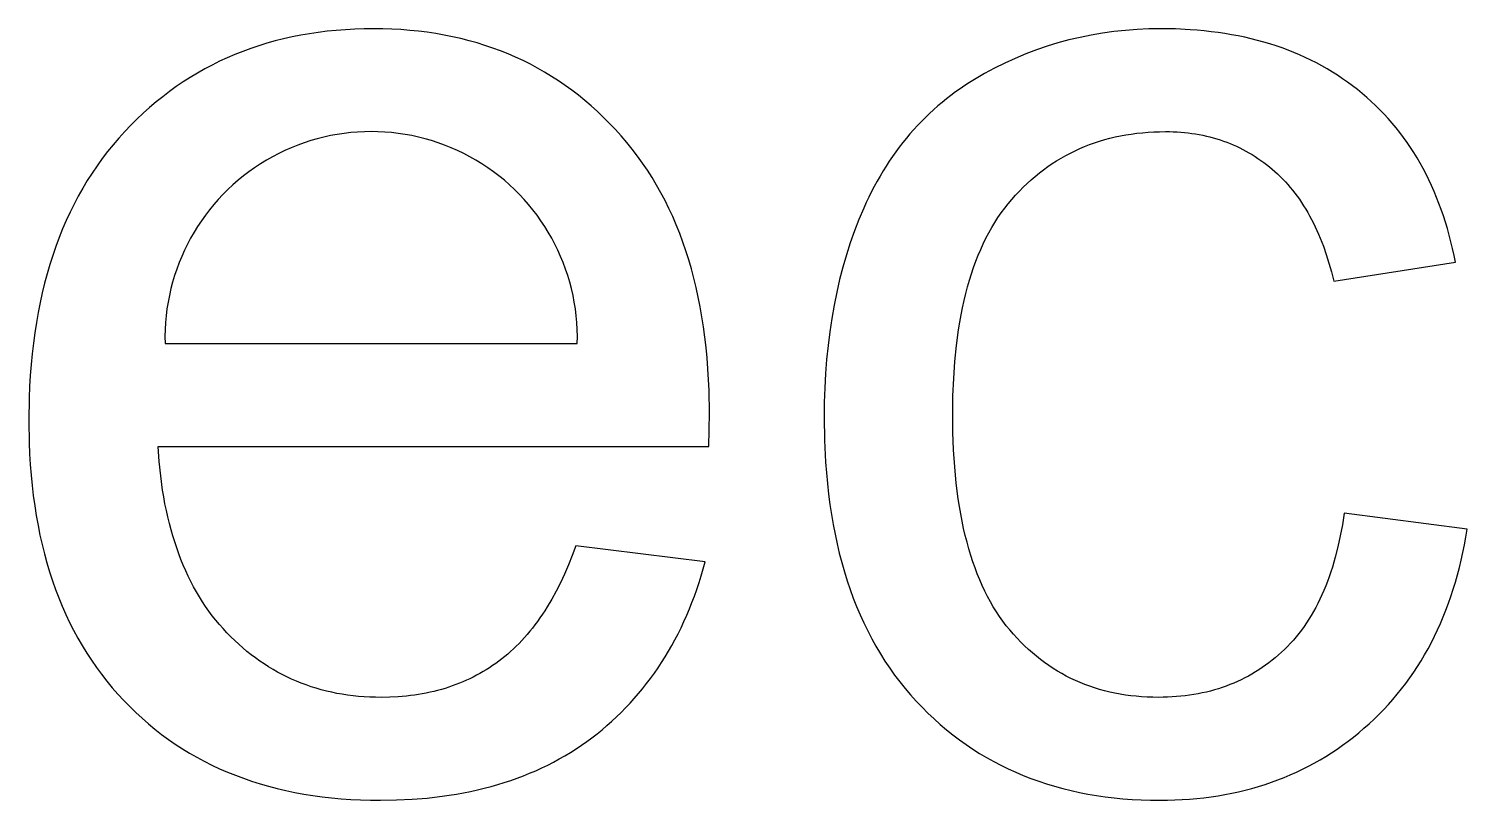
# Model space of a CAD drawing. Extents: x -86 to 76, y -134 to -25.
# Drawn here: x 14.27 to 23.38, y -131.83 to -126.95 of the extents above; entities that cross this region are included whole.
import ezdxf

# ---------------------------------------------------------------- set-up
doc = ezdxf.new("R2010")
doc.units = 0
doc.layers.add('MOSFET', color=7, linetype='CONTINUOUS')

msp = doc.modelspace()

# ---------------------------------------------------------------- linework, layer by layer
at = {"layer": 'MOSFET'}
for p, q in [((16.1028, -126.971), (16.0468, -126.9793)), ((16.1594, -126.964), (16.1028, -126.971)), ((16.2168, -126.9583), (16.1594, -126.964)), ((16.2749, -126.9539), (16.2168, -126.9583)), ((16.3336, -126.9507), (16.2749, -126.9539)), ((16.3931, -126.9488), (16.3336, -126.9507)), ((16.4533, -126.9481), (16.3931, -126.9488)), ((16.5116, -126.9488), (16.4533, -126.9481)), ((16.5692, -126.9506), (16.5116, -126.9488)), ((16.6261, -126.9537), (16.5692, -126.9506)), ((16.6823, -126.9581), (16.6261, -126.9537)), ((16.7379, -126.9637), (16.6823, -126.9581)), ((16.7929, -126.9706), (16.7379, -126.9637)), ((16.8471, -126.9787), (16.7929, -126.9706)), ((21.1409, -126.9659), (21.0687, -126.9759)), ((21.2139, -126.9581), (21.1409, -126.9659)), ((21.2875, -126.9526), (21.2139, -126.9581)), ((21.3618, -126.9492), (21.2875, -126.9526)), ((21.4369, -126.9481), (21.3618, -126.9492)), ((21.531, -126.9496), (21.4369, -126.9481)), ((21.6229, -126.9542), (21.531, -126.9496)), ((21.6681, -126.9575), (21.6229, -126.9542)), ((21.7127, -126.9617), (21.6681, -126.9575)), ((21.7568, -126.9666), (21.7127, -126.9617)), ((21.8003, -126.9722), (21.7568, -126.9666)), ((21.8433, -126.9786), (21.8003, -126.9722)), ((15.7259, -127.0557), (15.6749, -127.0728)), ((15.7776, -127.0398), (15.7259, -127.0557)), ((15.8301, -127.0251), (15.7776, -127.0398)), ((15.8832, -127.0118), (15.8301, -127.0251)), ((15.937, -126.9997), (15.8832, -127.0118)), ((15.9916, -126.9889), (15.937, -126.9997)), ((16.0468, -126.9793), (15.9916, -126.9889)), ((16.9007, -126.988), (16.8471, -126.9787)), ((16.9536, -126.9986), (16.9007, -126.988)), ((17.0058, -127.0105), (16.9536, -126.9986)), ((17.0574, -127.0236), (17.0058, -127.0105)), ((17.1083, -127.0379), (17.0574, -127.0236)), ((17.1585, -127.0535), (17.1083, -127.0379)), ((17.2081, -127.0703), (17.1585, -127.0535)), ((20.7182, -127.0591), (20.6502, -127.0823)), ((20.7869, -127.038), (20.7182, -127.0591)), ((20.8563, -127.0191), (20.7869, -127.038)), ((20.9264, -127.0025), (20.8563, -127.0191)), ((20.9972, -126.9881), (20.9264, -127.0025)), ((21.0687, -126.9759), (20.9972, -126.9881)), ((21.8858, -126.9858), (21.8433, -126.9786)), ((21.9277, -126.9937), (21.8858, -126.9858)), ((21.9691, -127.0023), (21.9277, -126.9937)), ((22.0099, -127.0117), (21.9691, -127.0023)), ((22.0502, -127.0219), (22.0099, -127.0117)), ((22.0899, -127.0328), (22.0502, -127.0219)), ((22.1292, -127.0444), (22.0899, -127.0328)), ((22.1678, -127.0569), (22.1292, -127.0444)), ((22.2059, -127.07), (22.1678, -127.0569)), ((15.4779, -127.1543), (15.4304, -127.1778)), ((15.5261, -127.132), (15.4779, -127.1543)), ((15.575, -127.111), (15.5261, -127.132)), ((15.6246, -127.0913), (15.575, -127.111)), ((15.6749, -127.0728), (15.6246, -127.0913)), ((17.2569, -127.0884), (17.2081, -127.0703)), ((17.3052, -127.1077), (17.2569, -127.0884)), ((17.3527, -127.1283), (17.3052, -127.1077)), ((17.3996, -127.1501), (17.3527, -127.1283)), ((17.4458, -127.1732), (17.3996, -127.1501)), ((20.5163, -127.1356), (20.4505, -127.1655)), ((20.5829, -127.1079), (20.5163, -127.1356)), ((20.6502, -127.0823), (20.5829, -127.1079)), ((22.2435, -127.0839), (22.2059, -127.07)), ((22.2806, -127.0986), (22.2435, -127.0839)), ((22.3171, -127.114), (22.2806, -127.0986)), ((22.353, -127.1302), (22.3171, -127.114)), ((22.3884, -127.1471), (22.353, -127.1302)), ((22.4233, -127.1648), (22.3884, -127.1471)), ((15.3375, -127.2287), (15.2922, -127.2561)), ((15.3836, -127.2026), (15.3375, -127.2287)), ((15.4304, -127.1778), (15.3836, -127.2026)), ((17.4913, -127.1975), (17.4458, -127.1732)), ((17.5362, -127.223), (17.4913, -127.1975)), ((17.5803, -127.2499), (17.5362, -127.223)), ((20.3208, -127.2321), (20.289, -127.2501)), ((20.3853, -127.1977), (20.3208, -127.2321)), ((20.4505, -127.1655), (20.3853, -127.1977)), ((22.4576, -127.1832), (22.4233, -127.1648)), ((22.4914, -127.2024), (22.4576, -127.1832)), ((22.5247, -127.2224), (22.4914, -127.2024)), ((22.5574, -127.2431), (22.5247, -127.2224)), ((22.5895, -127.2645), (22.5574, -127.2431)), ((15.2035, -127.3146), (15.1603, -127.3458)), ((15.2475, -127.2847), (15.2035, -127.3146)), ((15.2922, -127.2561), (15.2475, -127.2847)), ((17.6239, -127.2779), (17.5803, -127.2499)), ((17.6667, -127.3072), (17.6239, -127.2779)), ((17.7089, -127.3378), (17.6667, -127.3072)), ((17.7504, -127.3695), (17.7089, -127.3378)), ((20.167, -127.3278), (20.1377, -127.3486)), ((20.1967, -127.3075), (20.167, -127.3278)), ((20.227, -127.2878), (20.1967, -127.3075)), ((20.2578, -127.2687), (20.227, -127.2878)), ((20.289, -127.2501), (20.2578, -127.2687)), ((22.6211, -127.2867), (22.5895, -127.2645)), ((22.6522, -127.3096), (22.6211, -127.2867)), ((22.6828, -127.3333), (22.6522, -127.3096)), ((22.7127, -127.3577), (22.6828, -127.3333)), ((15.0759, -127.412), (15.0347, -127.447)), ((15.1177, -127.3783), (15.0759, -127.412)), ((15.1603, -127.3458), (15.1177, -127.3783)), ((17.7912, -127.4026), (17.7504, -127.3695)), ((17.8314, -127.4369), (17.7912, -127.4026)), ((20.0531, -127.4143), (20.0259, -127.4373)), ((20.0808, -127.3918), (20.0531, -127.4143)), ((20.109, -127.3699), (20.0808, -127.3918)), ((20.1377, -127.3486), (20.109, -127.3699)), ((22.7419, -127.3828), (22.7127, -127.3577)), ((22.7705, -127.4084), (22.7419, -127.3828)), ((22.7984, -127.4347), (22.7705, -127.4084)), ((14.9546, -127.5208), (14.9155, -127.5596)), ((14.9943, -127.4833), (14.9546, -127.5208)), ((15.0347, -127.447), (14.9943, -127.4833)), ((17.8709, -127.4724), (17.8314, -127.4369)), ((17.9097, -127.5092), (17.8709, -127.4724)), ((17.9479, -127.5472), (17.9097, -127.5092)), ((19.9474, -127.5097), (19.9222, -127.5349)), ((19.973, -127.485), (19.9474, -127.5097)), ((19.9992, -127.4609), (19.973, -127.485)), ((20.0259, -127.4373), (19.9992, -127.4609)), ((22.8256, -127.4616), (22.7984, -127.4347)), ((22.8521, -127.4892), (22.8256, -127.4616)), ((22.878, -127.5174), (22.8521, -127.4892)), ((22.9032, -127.5462), (22.878, -127.5174)), ((14.8772, -127.5997), (14.8398, -127.6409)), ((14.9155, -127.5596), (14.8772, -127.5997)), ((17.9853, -127.5865), (17.9479, -127.5472)), ((18.0219, -127.6269), (17.9853, -127.5865)), ((19.8734, -127.587), (19.8498, -127.6139)), ((19.8976, -127.5607), (19.8734, -127.587)), ((19.9222, -127.5349), (19.8976, -127.5607)), ((21.2511, -127.6148), (21.2861, -127.6102)), ((21.2861, -127.6102), (21.3215, -127.6064)), ((21.3215, -127.6064), (21.3574, -127.6035)), ((21.3574, -127.6035), (21.3937, -127.6014)), ((21.3937, -127.6014), (21.4305, -127.6001)), ((21.4305, -127.6001), (21.4677, -127.5997)), ((21.4677, -127.5997), (21.4923, -127.5999)), ((21.4923, -127.5999), (21.5168, -127.6006)), ((21.5168, -127.6006), (21.5409, -127.6018)), ((21.5409, -127.6018), (21.5649, -127.6034)), ((21.5649, -127.6034), (21.5887, -127.6055)), ((21.5887, -127.6055), (21.6122, -127.6081)), ((21.6122, -127.6081), (21.6354, -127.6111)), ((21.6354, -127.6111), (21.6585, -127.6146)), ((22.9277, -127.5756), (22.9032, -127.5462)), ((22.9515, -127.6057), (22.9277, -127.5756)), ((22.9746, -127.6364), (22.9515, -127.6057)), ((14.8036, -127.6832), (14.7686, -127.7265)), ((14.8398, -127.6409), (14.8036, -127.6832)), ((18.0573, -127.6683), (18.0219, -127.6269)), ((18.0915, -127.7107), (18.0573, -127.6683)), ((19.7821, -127.698), (19.7605, -127.7271)), ((19.8041, -127.6694), (19.7821, -127.698)), ((19.8267, -127.6414), (19.8041, -127.6694)), ((19.8498, -127.6139), (19.8267, -127.6414)), ((20.9251, -127.707), (20.9557, -127.694)), ((20.9557, -127.694), (20.9868, -127.6819)), ((20.9868, -127.6819), (21.0183, -127.6705)), ((21.0183, -127.6705), (21.0502, -127.6601)), ((21.0502, -127.6601), (21.0826, -127.6504)), ((21.0826, -127.6504), (21.1154, -127.6416)), ((21.1154, -127.6416), (21.1487, -127.6337)), ((21.1487, -127.6337), (21.1823, -127.6265)), ((21.1823, -127.6265), (21.2165, -127.6202)), ((21.2165, -127.6202), (21.2511, -127.6148)), ((21.6585, -127.6146), (21.6813, -127.6185)), ((21.6813, -127.6185), (21.7039, -127.6229)), ((21.7039, -127.6229), (21.7263, -127.6278)), ((21.7263, -127.6278), (21.7484, -127.6331)), ((21.7484, -127.6331), (21.7704, -127.6389)), ((21.7704, -127.6389), (21.792, -127.6452)), ((21.792, -127.6452), (21.8135, -127.6519)), ((21.8135, -127.6519), (21.8347, -127.6591)), ((21.8347, -127.6591), (21.8557, -127.6668)), ((21.8557, -127.6668), (21.8765, -127.6749)), ((21.8765, -127.6749), (21.8971, -127.6835)), ((21.8971, -127.6835), (21.9174, -127.6926)), ((21.9174, -127.6926), (21.9375, -127.7021)), ((21.9375, -127.7021), (21.9573, -127.7121)), ((22.9971, -127.6678), (22.9746, -127.6364)), ((23.0188, -127.6997), (22.9971, -127.6678)), ((23.0399, -127.7323), (23.0188, -127.6997)), ((14.7348, -127.7708), (14.7022, -127.8162)), ((14.7686, -127.7265), (14.7348, -127.7708)), ((18.1246, -127.7542), (18.0915, -127.7107)), ((18.1566, -127.7987), (18.1246, -127.7542)), ((19.7189, -127.787), (19.6989, -127.8178)), ((19.7394, -127.7567), (19.7189, -127.787)), ((19.7605, -127.7271), (19.7394, -127.7567)), ((20.7505, -127.8026), (20.7785, -127.7846)), ((20.7785, -127.7846), (20.807, -127.7674)), ((20.807, -127.7674), (20.8358, -127.751)), ((20.8358, -127.751), (20.8651, -127.7355)), ((20.8651, -127.7355), (20.8949, -127.7208)), ((20.8949, -127.7208), (20.9251, -127.707)), ((21.9573, -127.7121), (21.977, -127.7225)), ((21.977, -127.7225), (21.9964, -127.7334)), ((21.9964, -127.7334), (22.0156, -127.7448)), ((22.0156, -127.7448), (22.0345, -127.7566)), ((22.0345, -127.7566), (22.0533, -127.7689)), ((22.0533, -127.7689), (22.0717, -127.7817)), ((22.0717, -127.7817), (22.09, -127.7949)), ((22.09, -127.7949), (22.1081, -127.8086)), ((23.0603, -127.7656), (23.0399, -127.7323)), ((23.0801, -127.7995), (23.0603, -127.7656)), ((14.6707, -127.8626), (14.6405, -127.91)), ((14.7022, -127.8162), (14.6707, -127.8626)), ((18.1873, -127.8441), (18.1566, -127.7987)), ((18.2169, -127.8906), (18.1873, -127.8441)), ((19.6603, -127.881), (19.6418, -127.9134)), ((19.6793, -127.8491), (19.6603, -127.881)), ((19.6989, -127.8178), (19.6793, -127.8491)), ((20.6172, -127.9053), (20.643, -127.8831)), ((20.643, -127.8831), (20.6692, -127.8617)), ((20.6692, -127.8617), (20.6959, -127.8411)), ((20.6959, -127.8411), (20.723, -127.8214)), ((20.723, -127.8214), (20.7505, -127.8026)), ((22.1081, -127.8086), (22.1259, -127.8228)), ((22.1259, -127.8228), (22.1435, -127.8374)), ((22.1435, -127.8374), (22.1608, -127.8525)), ((22.1608, -127.8525), (22.1777, -127.8681)), ((22.1777, -127.8681), (22.1944, -127.8841)), ((22.1944, -127.8841), (22.2107, -127.9005)), ((23.0991, -127.834), (23.0801, -127.7995)), ((23.1175, -127.8691), (23.0991, -127.834)), ((23.1352, -127.9049), (23.1175, -127.8691)), ((14.6114, -127.9585), (14.5835, -128.008)), ((14.6405, -127.91), (14.6114, -127.9585)), ((18.2454, -127.9381), (18.2169, -127.8906)), ((18.2726, -127.9867), (18.2454, -127.9381)), ((19.6238, -127.9464), (19.6064, -127.98)), ((19.6418, -127.9134), (19.6238, -127.9464)), ((20.5183, -128.0025), (20.5424, -127.977)), ((20.5424, -127.977), (20.5669, -127.9522)), ((20.5669, -127.9522), (20.5918, -127.9283)), ((20.5918, -127.9283), (20.6172, -127.9053)), ((22.2107, -127.9005), (22.2267, -127.9174)), ((22.2267, -127.9174), (22.2423, -127.9348)), ((22.2423, -127.9348), (22.2577, -127.9526)), ((22.2577, -127.9526), (22.2726, -127.9709)), ((22.2726, -127.9709), (22.2873, -127.9896)), ((23.1522, -127.9413), (23.1352, -127.9049)), ((23.1686, -127.9783), (23.1522, -127.9413)), ((14.5568, -128.0585), (14.5313, -128.1101)), ((14.5835, -128.008), (14.5568, -128.0585)), ((18.2988, -128.0362), (18.2726, -127.9867)), ((18.3237, -128.0867), (18.2988, -128.0362)), ((19.573, -128.0487), (19.557, -128.084)), ((19.5894, -128.0141), (19.573, -128.0487)), ((19.6064, -127.98), (19.5894, -128.0141)), ((20.4494, -128.0845), (20.4717, -128.0563)), ((20.4717, -128.0563), (20.4947, -128.0289)), ((20.4947, -128.0289), (20.5183, -128.0025)), ((22.2873, -127.9896), (22.3016, -128.0088)), ((22.3016, -128.0088), (22.3156, -128.0284)), ((22.3156, -128.0284), (22.3293, -128.0485)), ((22.3293, -128.0485), (22.3426, -128.0691)), ((23.1842, -128.016), (23.1686, -127.9783)), ((23.1992, -128.0543), (23.1842, -128.016)), ((23.2135, -128.0932), (23.1992, -128.0543)), ((14.5313, -128.1101), (14.507, -128.1627)), ((18.3475, -128.1383), (18.3237, -128.0867)), ((18.3701, -128.1909), (18.3475, -128.1383)), ((19.5266, -128.1557), (19.4982, -128.2289)), ((19.557, -128.084), (19.5266, -128.1557)), ((20.3869, -128.1753), (20.407, -128.1441)), ((20.407, -128.1441), (20.4279, -128.1138)), ((20.4279, -128.1138), (20.4494, -128.0845)), ((22.3426, -128.0691), (22.3556, -128.0901)), ((22.3556, -128.0901), (22.3683, -128.1116)), ((22.3683, -128.1116), (22.3806, -128.1335)), ((22.3806, -128.1335), (22.3927, -128.1559)), ((22.3927, -128.1559), (22.4043, -128.1787)), ((23.2272, -128.1327), (23.2135, -128.0932)), ((23.2401, -128.1729), (23.2272, -128.1327)), ((14.4838, -128.2163), (14.4619, -128.2709)), ((14.507, -128.1627), (14.4838, -128.2163)), ((18.3916, -128.2445), (18.3701, -128.1909)), ((18.4119, -128.2991), (18.3916, -128.2445)), ((19.4982, -128.2289), (19.4717, -128.3036)), ((20.331, -128.2748), (20.3489, -128.2406)), ((20.3489, -128.2406), (20.3676, -128.2075)), ((20.3676, -128.2075), (20.3869, -128.1753)), ((22.4043, -128.1787), (22.4157, -128.202)), ((22.4157, -128.202), (22.4267, -128.2257)), ((22.4267, -128.2257), (22.4374, -128.2499)), ((22.4374, -128.2499), (22.4477, -128.2746)), ((23.2524, -128.2138), (23.2401, -128.1729)), ((23.264, -128.2552), (23.2524, -128.2138)), ((14.4411, -128.3266), (14.4215, -128.3833)), ((14.4619, -128.2709), (14.4411, -128.3266)), ((18.4311, -128.3547), (18.4119, -128.2991)), ((19.4717, -128.3036), (19.4472, -128.3798)), ((20.2974, -128.346), (20.3138, -128.3099)), ((20.3138, -128.3099), (20.331, -128.2748)), ((22.4477, -128.2746), (22.4675, -128.3253)), ((22.4675, -128.3253), (22.4858, -128.3778)), ((23.2749, -128.2973), (23.264, -128.2552)), ((23.2851, -128.34), (23.2749, -128.2973)), ((23.2946, -128.3834), (23.2851, -128.34)), ((14.4215, -128.3833), (14.4032, -128.4411)), ((18.4491, -128.4114), (18.4311, -128.3547)), ((18.4659, -128.469), (18.4491, -128.4114)), ((19.4472, -128.3798), (19.4247, -128.4574)), ((20.2525, -128.4602), (20.2667, -128.4211)), ((20.2667, -128.4211), (20.2817, -128.3831)), ((20.2817, -128.3831), (20.2974, -128.346)), ((22.4858, -128.3778), (22.5029, -128.4321)), ((22.5029, -128.4321), (22.5187, -128.4883)), ((22.5331, -128.5462), (23.3035, -128.4274)), ((23.3035, -128.4274), (23.2946, -128.3834)), ((14.3859, -128.4999), (14.3699, -128.5597)), ((14.4032, -128.4411), (14.3859, -128.4999)), ((18.4816, -128.5277), (18.4659, -128.469)), ((19.4247, -128.4574), (19.4041, -128.5365)), ((20.2261, -128.5411), (20.2389, -128.5002)), ((20.2389, -128.5002), (20.2525, -128.4602)), ((22.5187, -128.4883), (22.5331, -128.5462)), ((14.3699, -128.5597), (14.3551, -128.6205)), ((18.4961, -128.5874), (18.4816, -128.5277)), ((18.5094, -128.6481), (18.4961, -128.5874)), ((19.4041, -128.5365), (19.3855, -128.6171)), ((20.2028, -128.626), (20.2141, -128.5831)), ((20.2141, -128.5831), (20.2261, -128.5411)), ((14.3414, -128.6824), (14.329, -128.7453)), ((14.3551, -128.6205), (14.3414, -128.6824)), ((18.5216, -128.7098), (18.5094, -128.6481)), ((19.3688, -128.6992), (19.3541, -128.7828)), ((19.3855, -128.6171), (19.3688, -128.6992)), ((20.1823, -128.7148), (20.1922, -128.6699)), ((20.1922, -128.6699), (20.2028, -128.626)), ((14.329, -128.7453), (14.3177, -128.8092)), ((18.5327, -128.7725), (18.5216, -128.7098)), ((18.5425, -128.8362), (18.5327, -128.7725)), ((19.3541, -128.7828), (19.3414, -128.8678)), ((20.1647, -128.8075), (20.1732, -128.7607)), ((20.1732, -128.7607), (20.1823, -128.7148)), ((14.3076, -128.8742), (14.2987, -128.9402)), ((14.3177, -128.8092), (14.3076, -128.8742)), ((18.5512, -128.901), (18.5425, -128.8362)), ((19.3414, -128.8678), (19.3306, -128.9543)), ((20.1439, -128.9539), (20.1571, -128.8553)), ((20.1571, -128.8553), (20.1647, -128.8075)), ((14.2987, -128.9402), (14.291, -129.0072)), ((15.1325, -128.9424), (17.7432, -128.9424)), ((18.5588, -128.9668), (18.5512, -128.901)), ((18.5652, -129.0335), (18.5588, -128.9668)), ((19.3306, -128.9543), (19.3218, -129.0423)), ((20.1337, -129.0563), (20.1439, -128.9539)), ((14.291, -129.0072), (14.2845, -129.0753)), ((18.5704, -129.1013), (18.5652, -129.0335)), ((19.3218, -129.0423), (19.3149, -129.1318)), ((20.1264, -129.1627), (20.1337, -129.0563)), ((14.2792, -129.1444), (14.275, -129.2145)), ((14.2845, -129.0753), (14.2792, -129.1444)), ((18.5773, -129.24), (18.5704, -129.1013)), ((19.3149, -129.1318), (19.31, -129.2228)), ((14.275, -129.2145), (14.272, -129.2857)), ((18.5797, -129.3827), (18.5773, -129.24)), ((19.31, -129.2228), (19.3071, -129.3152)), ((20.122, -129.2729), (20.1264, -129.1627)), ((14.272, -129.2857), (14.2697, -129.4311)), ((19.3071, -129.3152), (19.3061, -129.4091)), ((20.1205, -129.3871), (20.122, -129.2729)), ((14.2697, -129.4311), (14.272, -129.5717)), ((18.5753, -129.594), (18.5797, -129.3827)), ((19.3061, -129.4091), (19.3084, -129.5534)), ((20.1219, -129.5028), (20.1205, -129.3871)), ((20.1262, -129.6146), (20.1219, -129.5028)), ((14.272, -129.5717), (14.2749, -129.6404)), ((15.0954, -129.6889), (15.0885, -129.594)), ((15.0885, -129.594), (18.5753, -129.594)), ((19.3084, -129.5534), (19.3152, -129.6934)), ((20.1332, -129.7223), (20.1262, -129.6146)), ((14.2749, -129.6404), (14.279, -129.7082)), ((15.105, -129.781), (15.0954, -129.6889)), ((19.3152, -129.6934), (19.3203, -129.7618)), ((14.279, -129.7082), (14.2843, -129.775)), ((14.2843, -129.775), (14.2908, -129.8408)), ((15.1173, -129.8702), (15.105, -129.781)), ((19.3203, -129.7618), (19.3266, -129.8291)), ((20.1431, -129.826), (20.1332, -129.7223)), ((14.2908, -129.8408), (14.2984, -129.9056)), ((15.1244, -129.9138), (15.1173, -129.8702)), ((19.3266, -129.8291), (19.334, -129.8954)), ((20.1558, -129.9256), (20.1431, -129.826)), ((14.2984, -129.9056), (14.3072, -129.9695)), ((14.3072, -129.9695), (14.3172, -130.0323)), ((15.1323, -129.9567), (15.1244, -129.9138)), ((15.1408, -129.9988), (15.1323, -129.9567)), ((19.334, -129.8954), (19.3425, -129.9607)), ((19.3425, -129.9607), (19.3522, -130.0248)), ((20.1632, -129.9739), (20.1558, -129.9256)), ((20.1713, -130.0213), (20.1632, -129.9739)), ((14.3172, -130.0323), (14.3283, -130.0941)), ((15.15, -130.0403), (15.1408, -129.9988)), ((15.1599, -130.081), (15.15, -130.0403)), ((19.3522, -130.0248), (19.363, -130.0879)), ((20.1801, -130.0676), (20.1713, -130.0213)), ((20.1896, -130.1129), (20.1801, -130.0676)), ((22.5991, -130.0166), (22.5878, -130.0897)), ((23.3784, -130.1179), (22.5991, -130.0166)), ((14.3283, -130.0941), (14.3407, -130.1549)), ((14.3407, -130.1549), (14.3542, -130.2148)), ((15.1704, -130.1211), (15.1599, -130.081)), ((15.1817, -130.1604), (15.1704, -130.1211)), ((15.1936, -130.199), (15.1817, -130.1604)), ((19.363, -130.0879), (19.375, -130.15)), ((19.375, -130.15), (19.3881, -130.2109)), ((20.1999, -130.1572), (20.1896, -130.1129)), ((20.2108, -130.2005), (20.1999, -130.1572)), ((22.5746, -130.1604), (22.5597, -130.2287)), ((22.5878, -130.0897), (22.5746, -130.1604)), ((23.37, -130.1679), (23.3784, -130.1179)), ((14.3542, -130.2148), (14.3688, -130.2736)), ((15.2062, -130.237), (15.1936, -130.199)), ((15.2195, -130.2742), (15.2062, -130.237)), ((17.7344, -130.2236), (17.7113, -130.2852)), ((18.5533, -130.3248), (17.7344, -130.2236)), ((19.3881, -130.2109), (19.4023, -130.2709)), ((20.2224, -130.2427), (20.2108, -130.2005)), ((20.2348, -130.284), (20.2224, -130.2427)), ((22.5597, -130.2287), (22.543, -130.2946)), ((23.3509, -130.2659), (23.3608, -130.2172)), ((23.3608, -130.2172), (23.37, -130.1679)), ((14.3688, -130.2736), (14.3847, -130.3315)), ((14.3847, -130.3315), (14.4017, -130.3884)), ((15.2334, -130.3107), (15.2195, -130.2742)), ((15.2481, -130.3465), (15.2334, -130.3107)), ((17.6873, -130.3448), (17.6622, -130.4022)), ((17.7113, -130.2852), (17.6873, -130.3448)), ((18.5278, -130.4133), (18.5533, -130.3248)), ((19.4023, -130.2709), (19.4177, -130.3297)), ((19.4177, -130.3297), (19.4342, -130.3875)), ((20.2478, -130.3243), (20.2348, -130.284)), ((20.2615, -130.3635), (20.2478, -130.3243)), ((22.534, -130.3266), (22.5245, -130.358)), ((22.543, -130.2946), (22.534, -130.3266)), ((23.3287, -130.3611), (23.3402, -130.3138)), ((23.3402, -130.3138), (23.3509, -130.2659)), ((14.4017, -130.3884), (14.4199, -130.4442)), ((15.2634, -130.3816), (15.2481, -130.3465)), ((15.2794, -130.416), (15.2634, -130.3816)), ((15.2961, -130.4497), (15.2794, -130.416)), ((17.6622, -130.4022), (17.6362, -130.4574)), ((18.514, -130.4565), (18.5278, -130.4133)), ((19.4342, -130.3875), (19.4519, -130.4442)), ((20.276, -130.4018), (20.2615, -130.3635)), ((20.2912, -130.4391), (20.276, -130.4018)), ((22.5042, -130.4191), (22.4934, -130.4487)), ((22.5146, -130.3888), (22.5042, -130.4191)), ((22.5245, -130.358), (22.5146, -130.3888)), ((23.3034, -130.4536), (23.3165, -130.4077)), ((23.3165, -130.4077), (23.3287, -130.3611)), ((14.4199, -130.4442), (14.4393, -130.4991)), ((14.4393, -130.4991), (14.4598, -130.553)), ((15.3134, -130.4827), (15.2961, -130.4497)), ((15.3315, -130.515), (15.3134, -130.4827)), ((15.3502, -130.5466), (15.3315, -130.515)), ((17.6091, -130.5106), (17.5811, -130.5616)), ((17.6362, -130.4574), (17.6091, -130.5106)), ((18.4847, -130.5412), (18.4997, -130.4992)), ((18.4997, -130.4992), (18.514, -130.4565)), ((19.4519, -130.4442), (19.4707, -130.4999)), ((19.4707, -130.4999), (19.4906, -130.5545)), ((20.307, -130.4753), (20.2912, -130.4391)), ((20.3236, -130.5105), (20.307, -130.4753)), ((20.3409, -130.5448), (20.3236, -130.5105)), ((22.4704, -130.5061), (22.4582, -130.5339)), ((22.4821, -130.4777), (22.4704, -130.5061)), ((22.4934, -130.4487), (22.4821, -130.4777)), ((23.275, -130.5434), (23.2896, -130.4989)), ((23.2896, -130.4989), (23.3034, -130.4536)), ((14.4598, -130.553), (14.4815, -130.6059)), ((14.4815, -130.6059), (14.5044, -130.6578)), ((15.3696, -130.5775), (15.3502, -130.5466)), ((15.3897, -130.6076), (15.3696, -130.5775)), ((15.4104, -130.6371), (15.3897, -130.6076)), ((17.552, -130.6105), (17.5371, -130.6341)), ((17.5811, -130.5616), (17.552, -130.6105)), ((18.4527, -130.6234), (18.469, -130.5826)), ((18.469, -130.5826), (18.4847, -130.5412)), ((19.4906, -130.5545), (19.5117, -130.6081)), ((19.5117, -130.6081), (19.5339, -130.6605)), ((20.3588, -130.578), (20.3409, -130.5448)), ((20.3775, -130.6102), (20.3588, -130.578)), ((20.3969, -130.6415), (20.3775, -130.6102)), ((22.4191, -130.6138), (22.4051, -130.6392)), ((22.4326, -130.5878), (22.4191, -130.6138)), ((22.4456, -130.5612), (22.4326, -130.5878)), ((22.4582, -130.5339), (22.4456, -130.5612)), ((23.2435, -130.6304), (23.2596, -130.5873)), ((23.2596, -130.5873), (23.275, -130.5434)), ((14.5044, -130.6578), (14.5285, -130.7087)), ((14.5285, -130.7087), (14.5537, -130.7586)), ((15.4318, -130.6659), (15.4104, -130.6371)), ((15.454, -130.6939), (15.4318, -130.6659)), ((15.4767, -130.7213), (15.454, -130.6939)), ((17.4909, -130.7018), (17.475, -130.7233)), ((17.5066, -130.6798), (17.4909, -130.7018)), ((17.522, -130.6572), (17.5066, -130.6798)), ((17.5371, -130.6341), (17.522, -130.6572)), ((18.3999, -130.7419), (18.4182, -130.703)), ((18.4182, -130.703), (18.4358, -130.6635)), ((18.4358, -130.6635), (18.4527, -130.6234)), ((19.5339, -130.6605), (19.5573, -130.712)), ((20.417, -130.6717), (20.3969, -130.6415)), ((20.4378, -130.7009), (20.417, -130.6717)), ((20.4593, -130.7291), (20.4378, -130.7009)), ((22.3759, -130.6882), (22.3606, -130.7118)), ((22.3907, -130.664), (22.3759, -130.6882)), ((22.4051, -130.6392), (22.3907, -130.664)), ((23.2089, -130.7147), (23.2266, -130.6729)), ((23.2266, -130.6729), (23.2435, -130.6304)), ((14.5537, -130.7586), (14.5801, -130.8075)), ((15.5002, -130.7479), (15.4767, -130.7213)), ((15.5244, -130.7739), (15.5002, -130.7479)), ((15.549, -130.7991), (15.5244, -130.7739)), ((15.5741, -130.8235), (15.549, -130.7991)), ((17.4259, -130.7846), (17.409, -130.804)), ((17.4425, -130.7647), (17.4259, -130.7846)), ((17.4589, -130.7443), (17.4425, -130.7647)), ((17.475, -130.7233), (17.4589, -130.7443)), ((18.3615, -130.8178), (18.3811, -130.7802)), ((18.3811, -130.7802), (18.3999, -130.7419)), ((19.5573, -130.712), (19.5818, -130.7623)), ((19.5818, -130.7623), (19.6074, -130.8116)), ((20.4815, -130.7563), (20.4593, -130.7291)), ((20.5043, -130.7825), (20.4815, -130.7563)), ((20.5275, -130.808), (20.5043, -130.7825)), ((22.295, -130.8002), (22.2775, -130.8208)), ((22.3121, -130.779), (22.295, -130.8002)), ((22.3287, -130.7572), (22.3121, -130.779)), ((22.3449, -130.7348), (22.3287, -130.7572)), ((22.3606, -130.7118), (22.3449, -130.7348)), ((23.1511, -130.8361), (23.1711, -130.7963)), ((23.1711, -130.7963), (23.1904, -130.7559)), ((23.1904, -130.7559), (23.2089, -130.7147)), ((14.5801, -130.8075), (14.6077, -130.8555)), ((14.6077, -130.8555), (14.6364, -130.9024)), ((15.5995, -130.847), (15.5741, -130.8235)), ((15.6253, -130.8698), (15.5995, -130.847)), ((15.6515, -130.8918), (15.6253, -130.8698)), ((15.6781, -130.913), (15.6515, -130.8918)), ((17.3389, -130.8762), (17.3208, -130.8929)), ((17.3568, -130.8589), (17.3389, -130.8762)), ((17.3744, -130.8412), (17.3568, -130.8589)), ((17.3918, -130.8228), (17.3744, -130.8412)), ((17.409, -130.804), (17.3918, -130.8228)), ((18.2991, -130.927), (18.3206, -130.8912)), ((18.3206, -130.8912), (18.3414, -130.8548)), ((18.3414, -130.8548), (18.3615, -130.8178)), ((19.6074, -130.8116), (19.6342, -130.8599)), ((19.6342, -130.8599), (19.6621, -130.907)), ((20.5512, -130.8326), (20.5275, -130.808)), ((20.5752, -130.8563), (20.5512, -130.8326)), ((20.5997, -130.8793), (20.5752, -130.8563)), ((20.6246, -130.9014), (20.5997, -130.8793)), ((22.2222, -130.879), (22.2029, -130.8971)), ((22.2411, -130.8602), (22.2222, -130.879)), ((22.2595, -130.8408), (22.2411, -130.8602)), ((22.2775, -130.8208), (22.2595, -130.8408)), ((23.1087, -130.9135), (23.1303, -130.8751)), ((23.1303, -130.8751), (23.1511, -130.8361)), ((14.6364, -130.9024), (14.6664, -130.9483)), ((14.6664, -130.9483), (14.6975, -130.9933)), ((15.7051, -130.9334), (15.6781, -130.913)), ((15.7324, -130.953), (15.7051, -130.9334)), ((15.7601, -130.9718), (15.7324, -130.953)), ((15.7882, -130.9898), (15.7601, -130.9718)), ((17.2067, -130.9821), (17.1868, -130.9953)), ((17.2263, -130.9685), (17.2067, -130.9821)), ((17.2457, -130.9544), (17.2263, -130.9685)), ((17.2649, -130.9398), (17.2457, -130.9544)), ((17.2837, -130.9247), (17.2649, -130.9398)), ((17.3024, -130.909), (17.2837, -130.9247)), ((17.3208, -130.8929), (17.3024, -130.909)), ((18.2543, -130.9966), (18.277, -130.9621)), ((18.277, -130.9621), (18.2991, -130.927)), ((19.6621, -130.907), (19.6912, -130.9531)), ((19.6912, -130.9531), (19.7214, -130.9982)), ((20.65, -130.9227), (20.6246, -130.9014)), ((20.6758, -130.9431), (20.65, -130.9227)), ((20.702, -130.9627), (20.6758, -130.9431)), ((20.7287, -130.9815), (20.702, -130.9627)), ((20.7557, -130.9994), (20.7287, -130.9815)), ((22.1015, -130.9796), (22.0803, -130.9944)), ((22.1223, -130.9642), (22.1015, -130.9796)), ((22.1429, -130.9483), (22.1223, -130.9642)), ((22.1632, -130.9318), (22.1429, -130.9483)), ((22.1832, -130.9147), (22.1632, -130.9318)), ((22.2029, -130.8971), (22.1832, -130.9147)), ((23.0631, -130.9883), (23.0863, -130.9512)), ((23.0863, -130.9512), (23.1087, -130.9135)), ((14.6975, -130.9933), (14.7298, -131.0372)), ((14.7298, -131.0372), (14.7632, -131.0802)), ((15.8166, -131.007), (15.7882, -130.9898)), ((15.8455, -131.0234), (15.8166, -131.007)), ((15.8747, -131.039), (15.8455, -131.0234)), ((15.9043, -131.0538), (15.8747, -131.039)), ((15.9343, -131.0677), (15.9043, -131.0538)), ((15.9646, -131.0809), (15.9343, -131.0677)), ((17.0623, -131.065), (17.0406, -131.0751)), ((17.0837, -131.0545), (17.0623, -131.065)), ((17.1048, -131.0436), (17.0837, -131.0545)), ((17.1257, -131.0322), (17.1048, -131.0436)), ((17.1463, -131.0203), (17.1257, -131.0322)), ((17.1667, -131.008), (17.1463, -131.0203)), ((17.1868, -130.9953), (17.1667, -131.008)), ((18.1821, -131.0963), (18.2068, -131.0637)), ((18.2068, -131.0637), (18.2309, -131.0304)), ((18.2309, -131.0304), (18.2543, -130.9966)), ((19.7214, -130.9982), (19.7527, -131.0422)), ((19.7527, -131.0422), (19.7852, -131.0851)), ((20.7832, -131.0165), (20.7557, -130.9994)), ((20.8112, -131.0328), (20.7832, -131.0165)), ((20.8395, -131.0482), (20.8112, -131.0328)), ((20.8683, -131.0628), (20.8395, -131.0482)), ((20.8976, -131.0765), (20.8683, -131.0628)), ((21.9468, -131.0715), (21.9235, -131.0824)), ((21.9698, -131.0601), (21.9468, -131.0715)), ((21.9925, -131.048), (21.9698, -131.0601)), ((22.0149, -131.0355), (21.9925, -131.048)), ((22.037, -131.0223), (22.0149, -131.0355)), ((22.0588, -131.0086), (22.037, -131.0223)), ((22.0803, -130.9944), (22.0588, -131.0086)), ((22.989, -131.0952), (23.0145, -131.0602)), ((23.0145, -131.0602), (23.0392, -131.0246)), ((23.0392, -131.0246), (23.0631, -130.9883)), ((14.7632, -131.0802), (14.7978, -131.1222)), ((14.7978, -131.1222), (14.8336, -131.1631)), ((14.8336, -131.1631), (14.8706, -131.2031)), ((15.9953, -131.0933), (15.9646, -131.0809)), ((16.0264, -131.1049), (15.9953, -131.0933)), ((16.0579, -131.1157), (16.0264, -131.1049)), ((16.0898, -131.1257), (16.0579, -131.1157)), ((16.122, -131.1349), (16.0898, -131.1257)), ((16.1547, -131.1433), (16.122, -131.1349)), ((16.1877, -131.1509), (16.1547, -131.1433)), ((16.221, -131.1577), (16.1877, -131.1509)), ((16.2548, -131.1637), (16.221, -131.1577)), ((16.2889, -131.1689), (16.2548, -131.1637)), ((16.7616, -131.1609), (16.7368, -131.1652)), ((16.7863, -131.1562), (16.7616, -131.1609)), ((16.8106, -131.1511), (16.7863, -131.1562)), ((16.8348, -131.1455), (16.8106, -131.1511)), ((16.8586, -131.1395), (16.8348, -131.1455)), ((16.8823, -131.133), (16.8586, -131.1395)), ((16.9056, -131.1261), (16.8823, -131.133)), ((16.9288, -131.1187), (16.9056, -131.1261)), ((16.9516, -131.1109), (16.9288, -131.1187)), ((16.9743, -131.1026), (16.9516, -131.1109)), ((16.9966, -131.0939), (16.9743, -131.1026)), ((17.0188, -131.0847), (16.9966, -131.0939)), ((17.0406, -131.0751), (17.0188, -131.0847)), ((18.1042, -131.1903), (18.1308, -131.1596)), ((18.1308, -131.1596), (18.1568, -131.1283)), ((18.1568, -131.1283), (18.1821, -131.0963)), ((19.7852, -131.0851), (19.8188, -131.127)), ((19.8188, -131.127), (19.8535, -131.1678)), ((20.9272, -131.0895), (20.8976, -131.0765)), ((20.9573, -131.1016), (20.9272, -131.0895)), ((20.9878, -131.1128), (20.9573, -131.1016)), ((21.0188, -131.1232), (20.9878, -131.1128)), ((21.0501, -131.1328), (21.0188, -131.1232)), ((21.082, -131.1416), (21.0501, -131.1328)), ((21.1142, -131.1495), (21.082, -131.1416)), ((21.1469, -131.1566), (21.1142, -131.1495)), ((21.1799, -131.1629), (21.1469, -131.1566)), ((21.2135, -131.1683), (21.1799, -131.1629)), ((21.674, -131.1607), (21.6474, -131.1654)), ((21.7003, -131.1554), (21.674, -131.1607)), ((21.7263, -131.1495), (21.7003, -131.1554)), ((21.752, -131.1431), (21.7263, -131.1495)), ((21.7774, -131.1361), (21.752, -131.1431)), ((21.8025, -131.1285), (21.7774, -131.1361)), ((21.8273, -131.1204), (21.8025, -131.1285)), ((21.8518, -131.1118), (21.8273, -131.1204)), ((21.876, -131.1025), (21.8518, -131.1118)), ((21.8999, -131.0928), (21.876, -131.1025)), ((21.9235, -131.0824), (21.8999, -131.0928)), ((22.9079, -131.196), (22.9357, -131.1631)), ((22.9357, -131.1631), (22.9627, -131.1295)), ((22.9627, -131.1295), (22.989, -131.0952)), ((14.8706, -131.2031), (14.9086, -131.242)), ((14.9086, -131.242), (14.9474, -131.2796)), ((16.3235, -131.1733), (16.2889, -131.1689)), ((16.3584, -131.1769), (16.3235, -131.1733)), ((16.3936, -131.1797), (16.3584, -131.1769)), ((16.4293, -131.1817), (16.3936, -131.1797)), ((16.4653, -131.1829), (16.4293, -131.1817)), ((16.5017, -131.1833), (16.4653, -131.1829)), ((16.5557, -131.1824), (16.5017, -131.1833)), ((16.6087, -131.1797), (16.5557, -131.1824)), ((16.6348, -131.1777), (16.6087, -131.1797)), ((16.6607, -131.1753), (16.6348, -131.1777)), ((16.6863, -131.1723), (16.6607, -131.1753)), ((16.7116, -131.169), (16.6863, -131.1723)), ((16.7368, -131.1652), (16.7116, -131.169)), ((18.0205, -131.2788), (18.0491, -131.2499)), ((18.0491, -131.2499), (18.077, -131.2204)), ((18.077, -131.2204), (18.1042, -131.1903)), ((19.8535, -131.1678), (19.8894, -131.2075)), ((19.8894, -131.2075), (19.9262, -131.2461)), ((19.9262, -131.2461), (19.9638, -131.2835)), ((21.2474, -131.1729), (21.2135, -131.1683)), ((21.2818, -131.1766), (21.2474, -131.1729)), ((21.3166, -131.1795), (21.2818, -131.1766)), ((21.3519, -131.1816), (21.3166, -131.1795)), ((21.3876, -131.1829), (21.3519, -131.1816)), ((21.4237, -131.1833), (21.3876, -131.1829)), ((21.4527, -131.183), (21.4237, -131.1833)), ((21.4814, -131.1822), (21.4527, -131.183)), ((21.5098, -131.1808), (21.4814, -131.1822)), ((21.5379, -131.1788), (21.5098, -131.1808)), ((21.5657, -131.1763), (21.5379, -131.1788)), ((21.5932, -131.1732), (21.5657, -131.1763)), ((21.6204, -131.1696), (21.5932, -131.1732)), ((21.6474, -131.1654), (21.6204, -131.1696)), ((22.8499, -131.2598), (22.8793, -131.2283)), ((22.8793, -131.2283), (22.9079, -131.196)), ((14.9474, -131.2796), (14.987, -131.316)), ((14.987, -131.316), (15.0275, -131.3512)), ((17.931, -131.3615), (17.9615, -131.3346)), ((17.9615, -131.3346), (17.9913, -131.307)), ((17.9913, -131.307), (18.0205, -131.2788)), ((19.9638, -131.2835), (20.0021, -131.3196)), ((20.0021, -131.3196), (20.0411, -131.3545)), ((22.7571, -131.3504), (22.7888, -131.3209)), ((22.7888, -131.3209), (22.8197, -131.2907)), ((22.8197, -131.2907), (22.8499, -131.2598)), ((15.0275, -131.3512), (15.0688, -131.3851)), ((15.0688, -131.3851), (15.1109, -131.4178)), ((15.1109, -131.4178), (15.1538, -131.4493)), ((17.8357, -131.4386), (17.8681, -131.4136)), ((17.8681, -131.4136), (17.8998, -131.3879)), ((17.8998, -131.3879), (17.931, -131.3615)), ((20.0411, -131.3545), (20.0809, -131.3882)), ((20.0809, -131.3882), (20.1214, -131.4207)), ((20.1214, -131.4207), (20.1626, -131.452)), ((22.6238, -131.4606), (22.6579, -131.4344)), ((22.6579, -131.4344), (22.6915, -131.4072)), ((22.6915, -131.4072), (22.7246, -131.3792)), ((22.7246, -131.3792), (22.7571, -131.3504)), ((15.1538, -131.4493), (15.1976, -131.4795)), ((15.1976, -131.4795), (15.2422, -131.5085)), ((15.2422, -131.5085), (15.2877, -131.5363)), ((17.7001, -131.5315), (17.7349, -131.5095)), ((17.7349, -131.5095), (17.769, -131.4866)), ((17.769, -131.4866), (17.8026, -131.463)), ((17.8026, -131.463), (17.8357, -131.4386)), ((20.1626, -131.452), (20.2046, -131.482)), ((20.2046, -131.482), (20.2473, -131.5108)), ((20.2473, -131.5108), (20.2907, -131.5383)), ((22.5189, -131.5341), (22.5543, -131.5105)), ((22.5543, -131.5105), (22.5893, -131.486)), ((22.5893, -131.486), (22.6238, -131.4606)), ((15.2877, -131.5363), (15.3339, -131.5628)), ((15.3339, -131.5628), (15.381, -131.5881)), ((15.381, -131.5881), (15.429, -131.6121)), ((15.429, -131.6121), (15.4777, -131.635)), ((17.518, -131.6302), (17.5555, -131.612)), ((17.5555, -131.612), (17.5925, -131.593)), ((17.5925, -131.593), (17.629, -131.5733)), ((17.629, -131.5733), (17.6648, -131.5528)), ((17.6648, -131.5528), (17.7001, -131.5315)), ((20.2907, -131.5383), (20.3349, -131.5647)), ((20.3349, -131.5647), (20.3798, -131.5898)), ((20.3798, -131.5898), (20.4255, -131.6137)), ((20.4255, -131.6137), (20.4719, -131.6364)), ((22.3345, -131.6386), (22.3723, -131.6195)), ((22.3723, -131.6195), (22.4097, -131.5995)), ((22.4097, -131.5995), (22.4465, -131.5786)), ((22.4465, -131.5786), (22.4829, -131.5568)), ((22.4829, -131.5568), (22.5189, -131.5341)), ((15.4777, -131.635), (15.5273, -131.6566)), ((15.5273, -131.6566), (15.5777, -131.6769)), ((15.5777, -131.6769), (15.629, -131.6961)), ((15.629, -131.6961), (15.6811, -131.7139)), ((17.2807, -131.723), (17.3216, -131.7095)), ((17.3216, -131.7095), (17.362, -131.6952)), ((17.362, -131.6952), (17.4019, -131.6801)), ((17.4019, -131.6801), (17.4411, -131.6642)), ((17.4411, -131.6642), (17.4798, -131.6476)), ((17.4798, -131.6476), (17.518, -131.6302)), ((20.4719, -131.6364), (20.519, -131.6578)), ((20.519, -131.6578), (20.5668, -131.678)), ((20.5668, -131.678), (20.6154, -131.697)), ((20.6154, -131.697), (20.6647, -131.7148)), ((22.1385, -131.721), (22.1787, -131.7063)), ((22.1787, -131.7063), (22.2183, -131.6907)), ((22.2183, -131.6907), (22.2575, -131.6742)), ((22.2575, -131.6742), (22.2963, -131.6569)), ((22.2963, -131.6569), (22.3345, -131.6386)), ((15.6811, -131.7139), (15.734, -131.7306)), ((15.734, -131.7306), (15.7877, -131.746)), ((15.7877, -131.746), (15.8423, -131.7602)), ((15.8423, -131.7602), (15.8977, -131.7732)), ((15.8977, -131.7732), (15.9539, -131.7849)), ((15.9539, -131.7849), (16.011, -131.7954)), ((16.011, -131.7954), (16.0689, -131.8046)), ((16.9325, -131.8035), (16.978, -131.7962)), ((16.978, -131.7962), (17.0229, -131.788)), ((17.0229, -131.788), (17.0673, -131.7791)), ((17.0673, -131.7791), (17.1111, -131.7695)), ((17.1111, -131.7695), (17.1543, -131.759)), ((17.1543, -131.759), (17.197, -131.7478)), ((17.197, -131.7478), (17.2391, -131.7358)), ((17.2391, -131.7358), (17.2807, -131.723)), ((20.6647, -131.7148), (20.7148, -131.7313)), ((20.7148, -131.7313), (20.7656, -131.7466)), ((20.7656, -131.7466), (20.8171, -131.7607)), ((20.8171, -131.7607), (20.8694, -131.7736)), ((20.8694, -131.7736), (20.9224, -131.7852)), ((20.9224, -131.7852), (20.9761, -131.7957)), ((20.9761, -131.7957), (21.0306, -131.8048)), ((21.8005, -131.8064), (21.8444, -131.7988)), ((21.8444, -131.7988), (21.8878, -131.7904)), ((21.8878, -131.7904), (21.9308, -131.781)), ((21.9308, -131.781), (21.9732, -131.7708)), ((21.9732, -131.7708), (22.0153, -131.7597)), ((22.0153, -131.7597), (22.0568, -131.7476)), ((22.0568, -131.7476), (22.0979, -131.7347)), ((22.0979, -131.7347), (22.1385, -131.721)), ((16.0689, -131.8046), (16.1276, -131.8127)), ((16.1276, -131.8127), (16.1871, -131.8194)), ((16.1871, -131.8194), (16.2475, -131.825)), ((16.2475, -131.825), (16.3087, -131.8293)), ((16.3087, -131.8293), (16.3707, -131.8324)), ((16.3707, -131.8324), (16.4336, -131.8342)), ((16.4336, -131.8342), (16.4973, -131.8349)), ((16.4973, -131.8349), (16.598, -131.8333)), ((16.598, -131.8333), (16.6964, -131.8287)), ((16.6964, -131.8287), (16.7925, -131.8209)), ((16.7925, -131.8209), (16.8397, -131.8159)), ((16.8397, -131.8159), (16.8864, -131.8101)), ((16.8864, -131.8101), (16.9325, -131.8035)), ((21.0306, -131.8048), (21.0858, -131.8128)), ((21.0858, -131.8128), (21.1417, -131.8195)), ((21.1417, -131.8195), (21.1984, -131.8251)), ((21.1984, -131.8251), (21.2558, -131.8294)), ((21.2558, -131.8294), (21.314, -131.8324)), ((21.314, -131.8324), (21.3728, -131.8343)), ((21.3728, -131.8343), (21.4325, -131.8349)), ((21.4325, -131.8349), (21.4801, -131.8344)), ((21.4801, -131.8344), (21.5273, -131.8331)), ((21.5273, -131.8331), (21.574, -131.8309)), ((21.574, -131.8309), (21.6202, -131.8277)), ((21.6202, -131.8277), (21.666, -131.8237)), ((21.666, -131.8237), (21.7113, -131.8188)), ((21.7113, -131.8188), (21.7561, -131.8131)), ((21.7561, -131.8131), (21.8005, -131.8064))]:
    msp.add_line(p, q, dxfattribs=at)
msp.add_arc((16.4379, -128.9053), 1.3059, 358.3712, 181.6288, dxfattribs=at)

doc.saveas('drawing.dxf')
